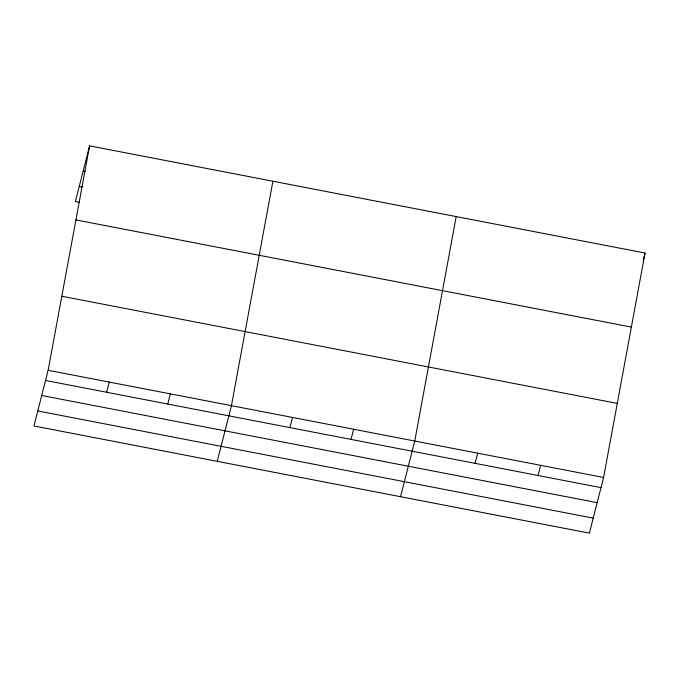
<?xml version="1.0" encoding="UTF-8"?>
<svg xmlns="http://www.w3.org/2000/svg" width="679" height="679" viewBox="0 0 679 679"><rect width="100%" height="100%" fill="white"/><g stroke="black" fill="none" stroke-linecap="round" stroke-linejoin="round"><path stroke-width="1.02" d="M48.141 370.293L89.594 145.858L645.05 253.029L603.597 477.473L589.406 533.142L33.95 425.971L48.141 370.293L603.597 477.473M272.899 181.225L231.437 405.66L217.255 461.338M456.195 216.593L414.742 441.027L400.551 496.705M89.594 145.858L75.403 201.527L79.545 202.325M106.645 392.258L109.243 382.082M167.747 404.047L170.344 393.871M289.95 427.626L292.539 417.449M351.051 439.415L353.64 429.238M475.096 463.35L477.693 453.182M538.048 475.495L540.645 465.327M643.234 260.159L645.05 253.029M83.177 171.049L85.248 171.447M79.231 186.513L82.337 187.115M75.912 219.92L631.368 327.1M61.823 296.231L617.279 403.402M45.544 380.469L601 487.641M41.716 395.484L597.172 502.655M37.778 410.956L593.234 518.128"/></g></svg>
